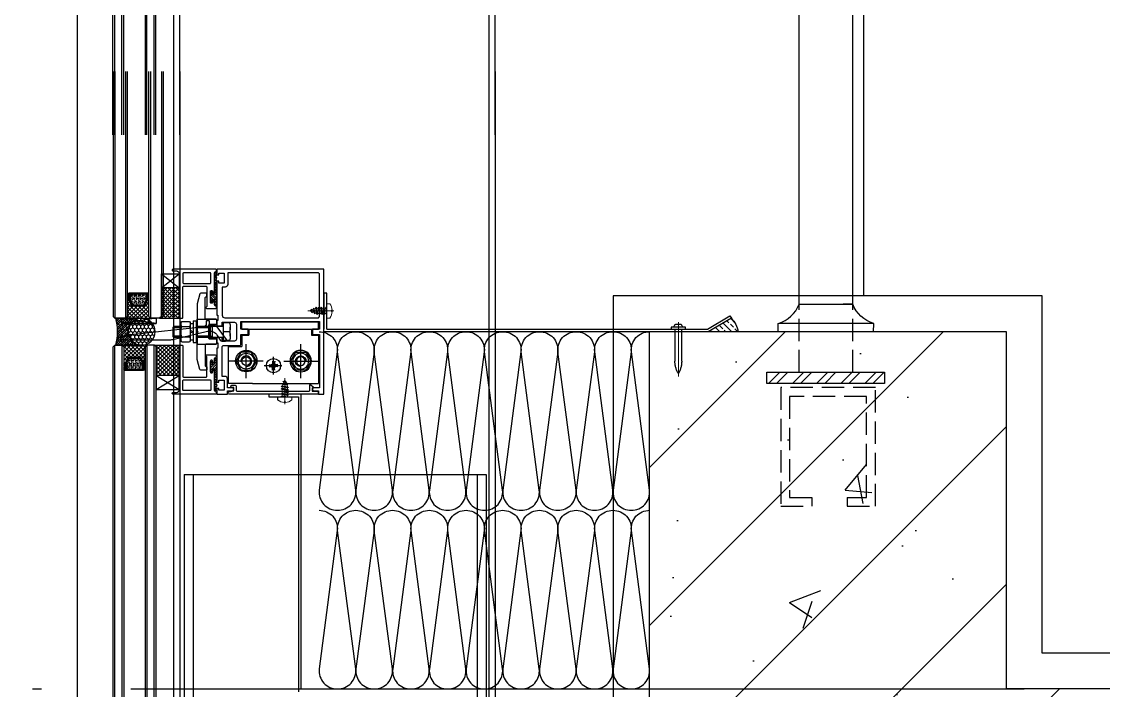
# Model space of a CAD drawing. Extents: x 6843040 to 15500510, y -6507076 to -4940511.
# Drawn here: x 7687927 to 7688532, y -6166985 to -6166610 of the extents above; entities that cross this region are included whole.
import ezdxf

# ---------------------------------------------------------------- set-up
doc = ezdxf.new("R2010")
doc.units = 0
doc.header["$LTSCALE"] = 1000
doc.header["$MEASUREMENT"] = 0
for name, pattern in [('CENTER', [50.8, 31.75, -6.35, 6.35, -6.35]), ('CONTINOUS', [0]), ('DASH', [0.35, 0.25, -0.1]), ('DOTE', [2.42, 2, -0.2, 0.02, -0.2]), ('HIDDEN', [0.375, 0.25, -0.125])]:
    doc.linetypes.add(name, pattern=pattern)
for name, color, linetype in [('-07B2-附件', 8, 'Continuous'), ('1', 1, 'Continuous'), ('CENTER中心线层', 1, 'CENTER'), ('DOTE', 8, 'DOTE'), ('E_LINE_1', 1, 'Continuous'), ('FASTENER紧固件', 2, 'Continuous'), ('FRSTENER紧固件', 2, 'Continuous'), ('GC', 3, 'Continuous'), ('LT-dim 1', 3, 'Continuous'), ('LT-dim 10', 253, 'Continuous'), ('LT-dim 20', 253, 'Continuous'), ('LT-dim 5', 3, 'Continuous'), ('LT-dim 50', 253, 'Continuous'), ('LT-dim 8', 253, 'Continuous'), ('LT-Fill-密封胶', 113, 'Continuous'), ('LT-Fill-玻璃1', 14, 'Continuous'), ('LT-中线', 6, 'Continuous'), ('LT-玻璃', 4, 'Continuous'), ('LT-细线', 1, 'Continuous'), ('LT-铝板', 31, 'Continuous'), ('PJ', 25, 'Continuous'), ('PUB_HATCH', 8, 'Continuous'), ('WALL6', 5, 'Continuous'), ('XC', 61, 'Continuous'), ('ZX', 1, 'CENTER'), ('实体', 7, 'Continuous'), ('密封胶填充', 111, 'Continuous'), ('批荡层', 213, 'Continuous'), ('泡沫棒填充', 71, 'Continuous'), ('紧固件', 40, 'Continuous'), ('钢立柱规格布置', 2, 'Continuous')]:
    doc.layers.add(name, color=color, linetype=linetype)
for name, color, linetype, lineweight in [('002CEN', 1, 'CENTER', 13), ('003DOT', 253, 'HIDDEN', 13), ('009CON', 6, 'CONTINOUS', 15)]:
    doc.layers.add(name, color=color, linetype=linetype, lineweight=lineweight)

# ---------------------------------------------------------------- blocks, each defined once
blk = doc.blocks.new('gtdwer34')
at = {"layer": 'WALL6'}
h = blk.add_hatch(dxfattribs=at)
h.set_pattern_fill('ANSI32', color=256, scale=2, style=0)
h.set_pattern_definition([(45, (2115741.957, -882245.928), (-6.73519209, 6.73519209), []), (45, (2115746.447, -882245.928), (-6.73519209, 6.73519209), [])])
h.paths.add_polyline_path([(44309.1, -285946.85), (44243.18, -285946.85), (44243.18, -285953.18), (44309.1, -285953.18)])
for p, q in [((44261.39, -285908.68), (44261.39, -284868.85)), ((44291.39, -285908.79), (44291.39, -284868.85))]:
    blk.add_line(p, q, dxfattribs=at)
at = {"layer": 'WALL6', "linetype": 'DASH', "ltscale": 0.05}
for p, q in [((44261.35, -285946.85), (44261.35, -285908.68)), ((44291.35, -285946.85), (44291.35, -285908.68))]:
    blk.add_line(p, q, dxfattribs=at)
at = {"layer": 'WALL6'}
for points in [[(44249.63, -285924.13), (44249.63, -285919.6, 0.231992), (44261.35, -285908.68), (44290.93, -285908.68)], [(44302.98, -285924.13), (44303.07, -285919.6, -0.231992), (44291.35, -285908.68), (44285.9, -285908.68)]]:
    blk.add_lwpolyline(points, format="xyb", dxfattribs=at)
blk.add_lwpolyline([(44303.07, -285919.6), (44250.05, -285919.6)], dxfattribs=at)
blk.add_lwpolyline([(44243.18, -285946.85), (44309.1, -285946.85), (44309.1, -285953.18), (44243.18, -285953.18)], close=True, dxfattribs=at)
at = {"layer": 'WALL6', "linetype": 'DASH', "ltscale": 0.05}
for points in [[(44288.2, -286021.86), (44304.07, -286021.86), (44304.07, -285955.42), (44251.04, -285955.42), (44251.04, -286021.86), (44268.39, -286021.86)], [(44304.07, -286021.86), (44304.07, -285955.42), (44251.04, -285955.42), (44251.04, -286021.86), (44268.39, -286021.86)], [(44288.2, -286016.86), (44299.07, -286016.86), (44299.07, -285960.42), (44256.04, -285960.42), (44256.04, -286016.86), (44268.39, -286016.86)], [(44268.39, -286016.86), (44268.39, -286021.86)], [(44288.2, -286016.86), (44288.2, -286021.86)]]:
    blk.add_lwpolyline(points, dxfattribs=at)
blk = doc.blocks.new('LT-BLK-20240603163343', base_point=(-3102913.41, 295840.95))
at = {"layer": 'LT-Fill-密封胶'}
h = blk.add_hatch(dxfattribs=at)
h.set_pattern_fill('ANSI38', color=8, scale=2, style=0)
h.set_pattern_definition([(45, (-2772054.24, 233924.1444), (-4.49012806, 4.49012806), []), (135, (-2772054.24, 233924.1444), (-13.47038418, 4.49012806), [15.875, -9.525])])
edge = h.paths.add_edge_path()
edge.add_arc((-3103105.18, 295847.94), 53.49, 349.22577, 370.77423, ccw=False)
edge.add_line((-3103052.63, 295837.94), (-3102872.63, 295837.94))
edge.add_arc((-3102820.08, 295847.94), 53.49, 169.22577, 190.77423, ccw=False)
edge.add_line((-3102872.63, 295857.94), (-3103052.63, 295857.94))
at = {"layer": 'GC', "color": 8, "linetype": 'HIDDEN', "ltscale": 50}
for p, q in [((-3102878.38, 295987.94), (-3103047.38, 295987.94)), ((-3103047.38, 295987.94), (-3103047.38, 295660.95)), ((-3103042.38, 295987.94), (-3103042.38, 295660.95)), ((-3102883.38, 295987.94), (-3102883.38, 295660.95)), ((-3102878.38, 295987.94), (-3102878.38, 295660.95)), ((-3102878.38, 295660.95), (-3103049.38, 295660.95))]:
    blk.add_line(p, q, dxfattribs=at)
at = {"layer": 'LT-Fill-密封胶', "color": 8}
for points in [[(-3103052.63, 295857.94, -0.094301), (-3103052.63, 295837.94, 0)], [(-3102872.63, 295857.94, 0.094301), (-3102872.63, 295837.94, 0)]]:
    blk.add_lwpolyline(points, format="xyb", dxfattribs=at)
at = {"layer": 'XC', "ltscale": 0.5}
for p, q in [((-3102872.63, 295857.94), (-3103052.63, 295857.94)), ((-3102872.63, 295837.94), (-3103052.63, 295837.94))]:
    blk.add_line(p, q, dxfattribs=at)
blk = doc.blocks.new('*U255')
at = {"layer": '002CEN', "ltscale": 5}
blk.add_line((-4.05, 0), (10.54, 0), dxfattribs=at)
at = {"layer": '003DOT', "ltscale": 5}
for p, q in [((0, 4), (0, 1.75)), ((0, 1.75), (0, -2.31)), ((0, 1.69), (0.62, -1.55)), ((0, 0), (0.3, -2.11)), ((0.2, 1.55), (0.78, 1.55)), ((0.78, 1.55), (1.1, 2.11)), ((0.78, 1.55), (1.37, -1.55)), ((1.1, 2.11), (1.7, -2.11)), ((1.1, 2.11), (1.43, 1.55)), ((1.43, 1.55), (2.02, -1.55)), ((1.43, 1.55), (2.18, 1.55)), ((2.18, 1.55), (2.5, 2.11)), ((2.18, 1.55), (2.77, -1.55)), ((2.5, 2.11), (3.1, -2.11)), ((2.5, 2.11), (2.83, 1.55)), ((2.83, 1.55), (3.42, -1.55)), ((2.83, 1.55), (3.58, 1.55)), ((3.58, 1.55), (3.9, 2.11)), ((3.58, 1.55), (4.17, -1.55)), ((3.9, 2.11), (4.5, -2.11)), ((3.9, 2.11), (4.23, 1.55)), ((4.23, 1.55), (4.82, -1.55)), ((4.23, 1.55), (4.98, 1.55)), ((4.98, 1.55), (5.3, 2.11)), ((4.98, 1.55), (5.57, -1.55)), ((5.3, 2.11), (5.9, -2.11)), ((5.3, 2.11), (5.63, 1.55)), ((5.63, 1.55), (6.22, -1.55)), ((5.63, 1.55), (5.76, 1.55)), ((5.76, 1.55), (6.47, 1.25)), ((6.47, 1.25), (6.76, 1.74)), ((6.47, 1.25), (6.94, -1.06)), ((6.76, 1.74), (7.22, -1.55)), ((6.76, 1.74), (7.21, 0.95)), ((7.21, 0.95), (7.68, -0.75)), ((7.21, 0.95), (7.96, 0.64)), ((7.96, 0.64), (8.24, 1.13)), ((7.96, 0.64), (8.26, -0.51)), ((8.24, 1.13), (8.54, -1)), ((8.24, 1.13), (8.7, 0.33)), ((8.7, 0.33), (9, -0.21)), ((8.7, 0.33), (9.5, 0)), ((9.5, 0), (9, -0.21)), ((0, -2.31), (0, -4)), ((0.3, -2.11), (0.2, -2.11)), ((0.62, -1.55), (0.3, -2.11)), ((1.37, -1.55), (0.62, -1.55)), ((1.7, -2.11), (1.37, -1.55)), ((2.02, -1.55), (1.7, -2.11)), ((2.77, -1.55), (2.02, -1.55)), ((3.1, -2.11), (2.77, -1.55)), ((3.42, -1.55), (3.1, -2.11)), ((4.17, -1.55), (3.42, -1.55)), ((4.5, -2.11), (4.17, -1.55)), ((4.82, -1.55), (4.5, -2.11)), ((5.57, -1.55), (4.82, -1.55)), ((5.9, -2.11), (5.57, -1.55)), ((6.22, -1.55), (5.9, -2.11)), ((6.94, -1.06), (6.19, -1.37)), ((6.19, -1.37), (6.22, -1.55)), ((7.22, -1.55), (6.94, -1.06)), ((7.68, -0.75), (7.22, -1.55)), ((8.26, -0.51), (7.68, -0.75)), ((8.54, -1), (8.26, -0.51)), ((9, -0.21), (8.54, -1))]:
    blk.add_line(p, q, dxfattribs=at)
for centre, start, end in [((0.2, 1.75), 180, 270), ((0.2, -2.31), 90, 180)]:
    blk.add_arc(centre, 0.2, start, end, dxfattribs=at)
at = {"layer": '009CON'}
for p, q in [((-2.7, 0.4), (-3.09, 0.4)), ((-2.7, -0.4), (-2.7, 0.4)), ((-1.72, 4), (0, 4)), ((-3.09, -0.4), (-2.7, -0.4)), ((0, -4), (-1.72, -4))]:
    blk.add_line(p, q, dxfattribs=at)
for start, end in [(142.02013, 176.47188), (183.52812, 217.97987)]:
    blk.add_arc((3.4, 0), 6.5, start, end, dxfattribs=at)
blk = doc.blocks.new('LT-BLK-20230218091845', base_point=(395239.09, 252820.69))
at = {"layer": 'LT-Fill-玻璃1'}
h = blk.add_hatch(dxfattribs=at)
h.set_pattern_fill('ANSI33', color=8, scale=0.75, style=0)
h.set_pattern_definition([(45, (0, 0), (-3.367596045, 3.367596045), []), (45, (3.3676, 0), (-3.367596045, 3.367596045), [2.38125, -1.190625])])
edge = h.paths.add_edge_path()
edge.add_line((395239.09, 252820.69), (395252.08, 252813.19))
edge.add_arc((395244.39, 252821.78), 11.52, 311.8286, 333.21054)
edge.add_arc((395244.39, 252821.78), 11.52, 333.21054, 354.59247)
edge.add_line((395255.86, 252820.69), (395239.09, 252820.69))
at = {"layer": 'LT-dim 5'}
blk.add_arc((395244.39, 252821.78), 11.52, 311.8286, 354.59247, dxfattribs=at)
blk = doc.blocks.new('LT-BLK-20240528163730', base_point=(-326528.04, 67956.23))
at = {"layer": 'LT-中线'}
for p, q in [((-326529.33, 67957.09), (-326536.83, 67944.1)), ((-326535.33, 67943.67), (-326528.04, 67956.23)), ((-326528.04, 67956.23), (-326529.33, 67957.09)), ((-326536.83, 67944.1), (-326536.83, 67911.34)), ((-326535.33, 67911.34), (-326535.33, 67943.67))]:
    blk.add_line(p, q, dxfattribs=at)
at = {"layer": 'LT-Fill-玻璃1', "rotation": 90.00000000172149}
blk.add_blockref('LT-BLK-20230218091845', (-326536.83, 67944.01), dxfattribs=at)
blk = doc.blocks.new('sd425')
at = {"layer": '实体', "color": 1, "linetype": 'CENTER', "lineweight": 18}
blk.add_line((-0.05, 3.92), (-0.05, -26.62), dxfattribs=at)
at = {"layer": '紧固件', "color": 40}
blk.add_lwpolyline([(4, 0), (-4, 0), (-4, 0.98), (4, 0.98)], close=True, dxfattribs=at)
blk.add_lwpolyline([(-3.5, 0.98, 0.342434), (-2.05, 2.11, -0.350221), (-1.56, 2.48), (1.57, 2.48, -0.341999), (2.05, 2.1, 0.348555), (3.5, 0.98)], format="xyb", dxfattribs=at)
at = {"layer": '紧固件', "color": 40, "linetype": 'HIDDEN', "ltscale": 2}
blk.add_lwpolyline([(1.87, 0), (1.87, -18, -0.131642), (-0.04, -24.99, -0.131531), (-1.93, -18), (-1.93, 0)], format="xyb", dxfattribs=at)
blk = doc.blocks.new('LT-BLK-20240528163734', base_point=(-326528.04, 67956.23))
at = {"rotation": 270}
blk.add_blockref('sd425', (-326535.33, 67927.36), dxfattribs=at)
at = {"layer": 'LT-dim 50'}
blk.add_blockref('LT-BLK-20240528163730', (-326528.04, 67956.23), dxfattribs=at)
blk = doc.blocks.new('LT-BLK-20221110170712', base_point=(70366.62, 148976.21))
at = {"layer": 'LT-铝板'}
blk.add_lwpolyline([(70377.32, 148988.71), (70366.82, 148988.71, 0.414214), (70366.32, 148988.21), (70366.32, 148986.21, 0.414214), (70366.82, 148985.71), (70370.32, 148985.71, -0.414214), (70370.82, 148985.21), (70370.82, 148981.71), (70370.82, 148978.21, -0.414214), (70370.32, 148977.71), (70366.82, 148977.71, 0.414214), (70366.32, 148977.21), (70366.32, 148975.21, 0.414214), (70366.82, 148974.71), (70372.32, 148974.71, -0.414214), (70372.82, 148974.21), (70372.82, 148962.71, -0.414214), (70372.32, 148962.21, 0.414214), (70371.82, 148961.71), (70371.82, 148960.71, 0.414214), (70372.32, 148960.21), (70375.33, 148960.21, 0.339454), (70375.81, 148960.58), (70377.32, 148966.21), (70377.32, 148981.21), (70376.82, 148981.71), (70377.32, 148982.21)], format="xyb", close=True, dxfattribs=at)
blk = doc.blocks.new('LT-BLK-20221110170731', base_point=(70370.08, 148951.27))
at = {"layer": 'LT-铝板'}
for points in [[(70391.52, 148949.71, 0.414214), (70391.02, 148950.21), (70389.02, 148950.21, -0.414214), (70387.52, 148951.71), (70387.52, 148976.21, 0.414214), (70387.02, 148976.71), (70386.02, 148976.71, 0.414214), (70385.52, 148976.21), (70385.52, 148959.21, -0.414214), (70385.02, 148958.71), (70372.62, 148958.71, -0.414214), (70372.12, 148959.21), (70372.12, 148969.84, -0.267949), (70372.37, 148970.28, 0.267949), (70372.62, 148970.71), (70372.62, 148970.71, 0.414214), (70372.12, 148971.21), (70367.37, 148971.21, 0.414214), (70366.62, 148970.46), (70366.62, 148970.46, 0.402543), (70367.34, 148969.71, -0.402543), (70367.82, 148969.21), (70367.82, 148967.21, 0.414214), (70368.32, 148966.71, 0.414214), (70368.82, 148967.21), (70368.82, 148967.71, -0.414214), (70369.32, 148968.21), (70369.62, 148968.21, -0.414214), (70370.12, 148967.71), (70370.12, 148961.71, -0.414214), (70369.62, 148961.21), (70369.32, 148961.21, -0.414214), (70368.82, 148961.71), (70368.82, 148962.21, 0.414214), (70368.32, 148962.71), (70368.32, 148962.71, 0.414214), (70367.82, 148962.21), (70367.82, 148951.21, -0.402543), (70367.34, 148950.71, 0.402543), (70366.62, 148949.96, 0.414214), (70367.37, 148949.21), (70391.02, 148949.21, 0.414214)], [(70385.02, 148951.21, 0.414214), (70385.52, 148951.71), (70385.52, 148956.71, 0.414214), (70385.02, 148957.21), (70370.32, 148957.21, 0.414214), (70369.82, 148956.71), (70369.82, 148951.71, 0.414214), (70370.32, 148951.21)]]:
    blk.add_lwpolyline(points, format="xyb", close=True, dxfattribs=at)
blk = doc.blocks.new('LT-BLK-20221110171121', base_point=(70395.52, 148950.21))
at = {"layer": '1'}
h = blk.add_hatch(dxfattribs=at)
h.set_pattern_fill('ANSI37', color=252, scale=0.5, angle=-180, style=0)
h.set_pattern_definition([(315, (70258.9578, 147994.0747), (-1.122532, -1.122532), []), (225, (70258.9578, 147994.0747), (-1.122532, 1.122532), [])])
h.paths.add_polyline_path([(70387.52, 148973.71), (70387.52, 148956.71), (70397.52, 148956.71), (70397.52, 148973.71)])
at = {"layer": '1', "color": 252}
for p, q in [((70397.52, 148948.91), (70387.52, 148956.71)), ((70397.52, 148956.71), (70387.52, 148948.91)), ((70397.52, 148948.91), (70387.52, 148956.71)), ((70397.52, 148956.71), (70387.52, 148948.91))]:
    blk.add_line(p, q, dxfattribs=at)
at = {"layer": 'LT-细线'}
for points in [[(70397.52, 148972.71), (70398.52, 148973.71), (70387.52, 148973.71)], [(70397.52, 148972.71), (70397.52, 148948.91), (70387.52, 148948.91), (70387.52, 148973.71)], [(70387.52, 148956.71), (70397.52, 148956.71)]]:
    blk.add_lwpolyline(points, dxfattribs=at)
blk = doc.blocks.new('LT-BLK-20221110170740', base_point=(70370.12, 148964.71))
at = {"layer": 'LT-细线', "lineweight": 25}
blk.add_lwpolyline([(70366.52, 148952.21), (70366.52, 148951.41, 0.414214), (70366.72, 148951.21), (70367.62, 148951.21, 0.414214), (70367.82, 148951.41), (70367.82, 148963.16, -0.414214), (70367.97, 148963.31), (70369.02, 148963.31, -0.487404), (70369.12, 148963.16), (70369.12, 148961.96, 0.414214), (70369.27, 148961.81), (70369.97, 148961.81, 0.414214), (70370.12, 148961.96), (70370.12, 148967.46, 0.414214), (70369.97, 148967.61), (70369.27, 148967.61, 0.414214), (70369.12, 148967.46), (70369.12, 148966.26, -0.487404), (70369.02, 148966.11), (70367.97, 148966.11, -0.414214), (70367.82, 148966.26), (70367.82, 148969.01, 0.414214), (70367.62, 148969.21), (70366.72, 148969.21, 0.414214), (70366.52, 148969.01), (70366.52, 148968.21, -0.287157), (70366.52, 148966.21, -0.287157), (70366.52, 148964.21, -0.287157), (70366.52, 148962.21, -0.287157), (70366.52, 148960.21, -0.287157), (70366.52, 148958.21, -0.287157), (70366.52, 148956.21, -0.287157), (70366.52, 148954.21, -0.287157)], format="xyb", close=True, dxfattribs=at)
blk = doc.blocks.new('LT-BLK-20221110170832', base_point=(70370.12, 148964.71))
at = {"layer": '1'}
h = blk.add_hatch(dxfattribs=at)
h.set_pattern_fill('ANSI31', color=252, scale=0.3, angle=-180, style=0)
h.set_pattern_definition([(315, (69125.05355, 144959.7555), (-0.6735192, -0.6735192), [])])
h.paths.add_polyline_path([(70367.82, 148963.16, -0.414214), (70367.97, 148963.31), (70369.02, 148963.31, -0.487404), (70369.12, 148963.16), (70369.12, 148961.96, 0.414214), (70369.27, 148961.81), (70369.97, 148961.81, 0.414214), (70370.12, 148961.96), (70370.12, 148967.46, 0.414214), (70369.97, 148967.61), (70369.27, 148967.61, 0.414214), (70369.12, 148967.46), (70369.12, 148966.26, -0.487404), (70369.02, 148966.11), (70367.97, 148966.11, -0.414214), (70367.82, 148966.26), (70367.82, 148969.01, 0.414214), (70367.62, 148969.21), (70366.72, 148969.21, 0.414214), (70366.52, 148969.01), (70366.52, 148968.21, -0.287157), (70366.52, 148966.21, -0.287157), (70366.52, 148964.21, -0.287157), (70366.52, 148962.21, -0.287157), (70366.52, 148960.21, -0.287157), (70366.52, 148958.21, -0.287157), (70366.52, 148956.21, -0.287157), (70366.52, 148954.21, -0.287157), (70366.52, 148952.21), (70366.52, 148951.41, 0.414214), (70366.72, 148951.21), (70367.62, 148951.21, 0.414214), (70367.82, 148951.41)])
at = {"layer": 'LT-细线'}
blk.add_blockref('LT-BLK-20221110170740', (70370.12, 148964.71), dxfattribs=at)
blk = doc.blocks.new('*U254')
at = {"layer": '1'}
h = blk.add_hatch(dxfattribs=at)
h.set_pattern_fill('ANSI37', color=252, scale=0.5, angle=-180, style=0)
h.set_pattern_definition([(225, (1679562.5606, -289717.745), (1.1225320151, -1.1225320151), []), (315, (1679562.5606, -289717.745), (1.1225320151, 1.1225320151), [])])
h.paths.add_polyline_path([(-7, 8.5), (-10, 7), (-10, 6), (-1, 6), (0, 5), (0, 19), (-1, 18), (-10, 18), (-10, 17), (-7, 15.5)])
h = blk.add_hatch(dxfattribs=at)
h.set_pattern_fill('ANSI37', color=252, scale=0.1, angle=-180, style=0)
h.set_pattern_definition([(225, (1679562.5606, -289717.74506), (0.224506403027, -0.224506403027), []), (315, (1679562.5606, -289717.74506), (0.224506403027, 0.224506403027), [])])
h.paths.add_polyline_path([(-14, 18), (-14, 17), (-10, 17), (-10, 18)])
h.paths.add_polyline_path([(-14, 7), (-14, 6), (-10, 6), (-10, 7)])
h = blk.add_hatch(dxfattribs=at)
h.set_pattern_fill('HEX', color=252, scale=0.19, angle=-360, style=0)
h.set_pattern_definition([(360, (1679562.5606, -289717.7451), (1e-15, 1.0448594), [0.60325, -1.2065]), (120, (1679562.5606, -289717.7451), (-0.9048747838, -0.5224297), [0.60325, -1.2065]), (60, (1679563.1639, -289717.7451), (-0.9048747838, 0.5224297), [0.60325, -1.2065])])
edge = h.paths.add_edge_path()
edge.add_line((-10.12, 16.5), (-7.5, 15.3))
edge.add_line((-10.12, 16.5), (-13.5, 16.5))
edge.add_line((-13.5, 16.5), (-13.5, 7.5))
edge.add_line((-13.5, 7.5), (-10.12, 7.5))
edge.add_line((-10.12, 7.5), (-7.5, 8.81))
edge.add_line((-7.5, 8.81), (-7.5, 15.3))
at = {"color": 253}
blk.add_lwpolyline([(-10, 6), (-10, 7), (-7, 8.5), (-7, 15.5), (-10, 17), (-10, 18), (-1, 18), (0, 19), (0, 5), (-1, 6), (-10, 6)], dxfattribs=at)
for points in [[(-14, 18), (-14, 17), (-10, 17), (-10, 18)], [(-7, 8.5), (-10, 7), (-14, 7), (-14, 17), (-10, 17), (-7, 15.5)], [(-7.5, 15.19), (-7.5, 8.81), (-10.12, 7.5), (-13.5, 7.5), (-13.5, 16.5), (-10.12, 16.5)], [(-14, 6), (-14, 7), (-10, 7), (-10, 6)]]:
    blk.add_lwpolyline(points, close=True, dxfattribs=at)
at = {"layer": 'LT-玻璃', "color": 8}
for p, q in [((-1546.8, 23), (0, 23)), ((-1546.8, 19), (0, 19)), ((-1546.8, 5), (0, 5)), ((-1546.8, 1), (0, 1))]:
    blk.add_line(p, q, dxfattribs=at)
at = {"layer": 'LT-玻璃', "color": 150}
for points in [[(-1546.8, 24), (-1, 24), (0, 23), (0, 19), (-1, 18), (-1546.8, 18)], [(-1546.8, 0), (-1, 0), (0, 1), (0, 5), (-1, 6), (-1546.8, 6)]]:
    blk.add_lwpolyline(points, dxfattribs=at)
blk = doc.blocks.new('LT-耐候密封胶缝')
at = {"layer": '密封胶填充'}
h = blk.add_hatch(dxfattribs=at)
h.set_pattern_fill('ANSI38', color=8, scale=0.04, angle=180, style=0)
h.set_pattern_definition([(225, (-9e-13, 6e-11), (0.0449013, -0.0449013), []), (315, (-9e-13, 6e-11), (0.134704, -0.0449013), [0.15875, -0.09525])])
edge = h.paths.add_edge_path()
edge.add_line((0.5, -1), (0.5, -0.02))
edge.add_arc((0, 1.798), 1.885, 254.6198, 285.3802, ccw=False)
edge.add_line((-0.5, -0.02), (-0.5, -1))
edge.add_arc((0, -1), 0.5, 0, 180, ccw=False)
at = {"layer": '泡沫棒填充'}
h = blk.add_hatch(dxfattribs=at)
h.set_pattern_fill('HONEY', color=8, scale=0.026667, angle=180, style=0)
h.set_pattern_definition([(180, (104.55329, -12.9341), (-0.127, -0.073323467), [0.08466667, -0.16933333]), (300, (104.55329, -12.9341), (0.126999985, -0.073323493), [0.08466667, -0.16933333]), (240, (104.55329, -12.9341), (-1.5e-08, -0.14664696), [-0.16933333, 0.08466667])])
h.paths.add_polyline_path([(0.5, -1, -1), (-0.5, -1, -1)])
at = {"layer": 'LT-细线'}
for points in [[(-0.5, -1), (-0.5, -0.02)], [(0.5, -0.02), (0.5, -1)]]:
    blk.add_lwpolyline(points, dxfattribs=at)
blk.add_lwpolyline([(-0.5, -0.02, 0.135029), (0.5, -0.02, 0.135029)], format="xyb", dxfattribs=at)
blk.add_circle((0, -1), 0.5, dxfattribs=at)
blk = doc.blocks.new('*U251')
at = {"layer": '-07B2-附件', "color": 6, "lineweight": -3}
for p, q in [((-5, 3.61), (-5, 0)), ((5, 0), (-5, 0)), ((-3, -15.1), (-3, 0)), ((0, 3.61), (0, 0)), ((0, 3.61), (0, 0)), ((3, -15.1), (3, 0)), ((5, 3.61), (5, 0)), ((-3, -6), (-2.4, -7.2)), ((3, -6), (-3, -6)), ((3, -6), (2.4, -7.2)), ((3, -7.2), (-3, -7.2)), ((-2.4, -15.1), (-2.4, -7.2)), ((2.4, -15.1), (2.4, -7.2)), ((6, -15.1), (-6, -15.1)), ((-6, -16.7), (-6, -15.1)), ((6, -16.7), (-6, -16.7)), ((-4.65, -18.3), (-4.65, -16.7)), ((0, -18.3), (-0.92, -16.7)), ((0.92, -18.3), (0, -16.7)), ((4.65, -18.3), (4.65, -16.7)), ((6, -16.7), (6, -15.1)), ((-5.77, -23.11), (-5.77, -18.69)), ((4.65, -18.3), (-4.65, -18.3)), ((-4.33, -23.5), (4.33, -23.5)), ((3.9, -18.3), (-3.9, -18.3)), ((-3, -27.5), (-3, -23.5)), ((-2.88, -23.11), (-2.88, -18.69)), ((-2.4, -28.1), (-2.4, -23.5)), ((2.4, -28.1), (2.4, -23.5)), ((2.89, -23.11), (2.89, -18.69)), ((3, -27.5), (3, -23.5)), ((5.78, -23.11), (5.78, -18.69)), ((3, -27.5), (-3, -27.5)), ((-3, -27.5), (-2.4, -28.1)), ((2.4, -28.1), (-2.4, -28.1)), ((3, -27.5), (2.4, -28.1))]:
    blk.add_line(p, q, dxfattribs=at)
blk.add_lwpolyline([(-2.5, 4.08), (2.5, 4.08)], dxfattribs=at)
for centre, radius, start, end in [((-2.5, -2.83), 6.91, 68.79398, 111.20602), ((2.5, -2.83), 6.91, 68.79398, 111.20602), ((-4.33, -21.19), 2.89, 60, 120), ((-4.33, -20.61), 2.89, 240, 300), ((0, -29.27), 10.97, 74.73852, 105.26148), ((0, -12.53), 10.97, 254.73852, 285.26148), ((4.33, -21.19), 2.89, 60, 120), ((4.33, -20.61), 2.89, 240, 300)]:
    blk.add_arc(centre, radius, start, end, dxfattribs=at)
blk = doc.blocks.new('*U167')
at = {"layer": 'CENTER中心线层', "ltscale": 3}
for p, q in [((5.23, 0), (-4.69, 0)), ((0, 4.99), (0, -4.98))]:
    blk.add_line(p, q, dxfattribs=at)
at = {"layer": 'FASTENER紧固件'}
for p, q in [((-2.48, 0.65), (-0.63, 0.38)), ((-2.06, 0.59), (-2.06, -0.59)), ((-1.56, 0.52), (-0.79, 0.79)), ((-0.52, 1.56), (-0.79, 0.79)), ((-0.79, 0.79), (-0.45, 0.45)), ((-0.65, 2.48), (-0.38, 0.63)), ((-0.63, 0.38), (-0.45, 0.45)), ((-0.63, -0.38), (-0.63, 0.38)), ((0.59, 2.06), (-0.59, 2.06)), ((-0.45, 0.45), (-0.38, 0.63)), ((-0.38, 0.63), (0.38, 0.63)), ((0.65, 2.48), (0.38, 0.63)), ((0.38, 0.63), (0.45, 0.45)), ((0.79, 0.79), (0.45, 0.45)), ((0.45, 0.45), (0.63, 0.38)), ((0.52, 1.56), (0.79, 0.79)), ((2.48, 0.65), (0.63, 0.38)), ((0.63, 0.38), (0.63, -0.38)), ((1.56, 0.52), (0.79, 0.79)), ((2.06, 0.59), (2.06, -0.59)), ((-2.48, -0.65), (-0.63, -0.38)), ((-1.56, -0.52), (-0.79, -0.79)), ((-0.79, -0.79), (-0.45, -0.45)), ((-0.52, -1.56), (-0.79, -0.79)), ((-0.65, -2.48), (-0.38, -0.63)), ((-0.45, -0.45), (-0.63, -0.38)), ((0.59, -2.06), (-0.59, -2.06)), ((-0.38, -0.63), (-0.45, -0.45)), ((0.38, -0.63), (-0.38, -0.63)), ((0.45, -0.45), (0.38, -0.63)), ((0.65, -2.48), (0.38, -0.63)), ((0.63, -0.38), (0.45, -0.45)), ((0.79, -0.79), (0.45, -0.45)), ((0.52, -1.56), (0.79, -0.79)), ((2.48, -0.65), (0.63, -0.38)), ((1.56, -0.52), (0.79, -0.79))]:
    blk.add_line(p, q, dxfattribs=at)
blk.add_circle((0, 0), 4, dxfattribs=at)
blk = doc.blocks.new('M6-W-F')
at = {"layer": 'PJ', "extrusion": (0.866025, -0.5, 0)}
for p, q in [((-3.02, 4.78), (-5.64, 0.22)), ((3.02, -4.78), (5.64, -0.22))]:
    blk.add_line(p, q, dxfattribs=at)
at = {"layer": 'PJ', "extrusion": (0, 1, 0)}
for p, q in [((2.63, 5), (-2.63, 5)), ((-2.63, -5), (2.63, -5))]:
    blk.add_line(p, q, dxfattribs=at)
at = {"layer": 'PJ', "extrusion": (0.866025, 0.5, 0)}
for p, q in [((5.64, 0.22), (3.02, 4.78)), ((-5.64, -0.22), (-3.02, -4.78))]:
    blk.add_line(p, q, dxfattribs=at)
at = {"layer": 'PJ'}
for radius in [6, 4.45, 2.46]:
    blk.add_circle((0, 0), radius, dxfattribs=at)
for radius, start, end in [(5.65, 177.73949, 182.26051), (5.65, 117.73949, 122.26051), (3, 275.72958, 185.72958), (5.65, 57.73949, 62.26051), (5.65, 357.73949, 2.26051), (5.65, 237.73949, 242.26051), (5.65, 297.73949, 302.26051)]:
    blk.add_arc((0, 0), radius, start, end, dxfattribs=at)
at = {"layer": 'ZX', "ltscale": 0.6, "extrusion": (1, 0, 0)}
blk.add_line((0, -9.53), (0, 9.52), dxfattribs=at)
at = {"layer": 'ZX', "ltscale": 0.6, "extrusion": (0, 1, 0)}
blk.add_line((9.52, 0), (-9.53, 0), dxfattribs=at)
blk = doc.blocks.new('LT-BLK-20240527212027', base_point=(-4578.66, 6644.87))
at = {"layer": 'LT-中线', "ltscale": 10}
for p, q in [((-4558.16, 6648.87), (-4601.16, 6648.87)), ((-4601.16, 6644.87), (-4601.16, 6648.87)), ((-4558.16, 6644.87), (-4558.16, 6648.87)), ((-4558.16, 6644.87), (-4601.16, 6644.87)), ((-4597.16, 6641.37), (-4601.16, 6641.37)), ((-4601.16, 6641.37), (-4601.16, 6614.37)), ((-4597.16, 6644.87), (-4597.16, 6641.37)), ((-4562.16, 6644.87), (-4562.16, 6641.37)), ((-4558.16, 6641.37), (-4562.16, 6641.37)), ((-4558.16, 6641.37), (-4558.16, 6635.12)), ((-4550.66, 6635.12), (-4558.16, 6635.12)), ((-4550.66, 6614.37), (-4550.66, 6635.12)), ((-4564.16, 6614.37), (-4601.16, 6614.37)), ((-4564.16, 6614.37), (-4550.66, 6614.37))]:
    blk.add_line(p, q, dxfattribs=at)
at = {"layer": 'FRSTENER紧固件', "xscale": -1, "rotation": 180}
blk.add_blockref('*U167', (-4575.91, 6624.37), dxfattribs=at)
at = {"layer": 'PJ'}
blk.add_blockref('M6-W-F', (-4591.16, 6626.87), dxfattribs=at)
at = {"layer": 'PJ', "xscale": -1}
blk.add_blockref('M6-W-F', (-4560.66, 6626.87), dxfattribs=at)
blk = doc.blocks.new('LT-BLK-20240527212049', base_point=(-4575.84, 6610.87))
at = {"layer": 'LT-铝板'}
blk.add_lwpolyline([(-4552.61, 6614.67, 1), (-4552.61, 6615.97), (-4554.06, 6615.97, 0.414214), (-4555.06, 6614.97), (-4555.06, 6613.07, -0.414214), (-4555.56, 6612.57), (-4595.76, 6612.57, -0.414214), (-4596.26, 6613.07), (-4596.26, 6615.97, 0.654649), (-4596.77, 6616.19), (-4598.02, 6615.03, 0.504901), (-4597.96, 6614.55), (-4597.56, 6614.32), (-4597.56, 6612.57), (-4600.66, 6612.57, 0.414214), (-4600.96, 6612.27), (-4600.96, 6611.17, 0.414214), (-4600.66, 6610.87), (-4551.02, 6610.87, 0.916331), (-4550.9, 6612.17), (-4553.76, 6612.67), (-4553.76, 6614.67)], format="xyb", close=True, dxfattribs=at)
blk = doc.blocks.new('LT-BLK-20240528090141', base_point=(2057.88, 290.46))
at = {"layer": 'XC'}
blk.add_line((2100.52, 295.56), (2059.25, 291.16), dxfattribs=at)
blk.add_lwpolyline([(2100.52, 295.56), (2107.6, 297.41, 0.340873), (2107.97, 297.9), (2107.97, 298.06, 0.414214), (2107.47, 298.56), (2079.19, 298.66, 0.057672), (2076.91, 298.39), (2057.51, 293.84, -0.325637), (2052.09, 296.13), (2050.47, 298.82, 0.266494), (2049.6, 299.31), (2047.43, 299.31, 0.613237), (2047.03, 298.52), (2052.23, 291.38, 0.239743), (2053.04, 290.96), (2055.88, 290.96, -0.414214), (2056.38, 290.46), (2056.38, 288.46, 0.414214), (2056.88, 287.96), (2057.88, 287.96, 0.414214), (2058.38, 288.46), (2058.38, 290.17, -0.374148), (2059.25, 291.16)], format="xyb", dxfattribs=at)
blk = doc.blocks.new('LT-BLK-20240528090345', base_point=(1986.38, 298.62))
at = {"layer": 'LT-细线'}
blk.add_lwpolyline([(1986.38, 301.56), (1986.38, 298.62), (2005.47, 298.56), (2005.48, 301.56), (1986.38, 301.56), (2005.47, 298.56), (1986.38, 298.62), (2005.48, 301.56)], dxfattribs=at)
blk = doc.blocks.new('LT-BLK-20240910160700', base_point=(-5089123.43, -205701.59))
at = {"layer": 'LT-铝板'}
for points in [[(-5089076.93, -205700.09), (-5089076.93, -205695.84), (-5089120.93, -205695.84), (-5089120.93, -205700.09), (-5089116.93, -205700.09), (-5089116.93, -205703.09), (-5089120.93, -205703.09), (-5089120.93, -205732.99), (-5089117.83, -205732.99, -1), (-5089117.83, -205734.79), (-5089120.43, -205734.79), (-5089120.43, -205736.59), (-5089123.43, -205736.59), (-5089123.43, -205666.59), (-5089063.43, -205666.59), (-5089063.43, -205669.84), (-5089064.63, -205669.84), (-5089064.63, -205668.79), (-5089067.63, -205668.79), (-5089067.63, -205674.39), (-5089064.63, -205674.39), (-5089064.63, -205673.34), (-5089063.43, -205673.34), (-5089063.43, -205687.09), (-5089063.43, -205687.09), (-5089063.43, -205690.09), (-5089063.43, -205690.09), (-5089063.43, -205692.34), (-5089063.93, -205692.34), (-5089063.93, -205695.34), (-5089063.43, -205695.34), (-5089063.43, -205698.34), (-5089066.43, -205698.34), (-5089066.43, -205696.34), (-5089073.43, -205696.34, 0.414214), (-5089074.43, -205697.34), (-5089074.43, -205705.84, 0.414214), (-5089073.43, -205706.84), (-5089066.43, -205706.84), (-5089066.43, -205704.84), (-5089063.43, -205704.84), (-5089063.43, -205707.84), (-5089063.93, -205707.84), (-5089063.93, -205710.84), (-5089063.43, -205710.84), (-5089063.43, -205729.84), (-5089064.63, -205729.84), (-5089064.63, -205728.79), (-5089067.63, -205728.79), (-5089067.63, -205734.39), (-5089064.63, -205734.39), (-5089064.63, -205733.34), (-5089063.43, -205733.34), (-5089063.43, -205736.59), (-5089069.43, -205736.59), (-5089069.43, -205734.79), (-5089072.03, -205734.79, -1), (-5089072.03, -205732.99), (-5089069.43, -205732.99), (-5089069.43, -205728.09, -0.414214), (-5089067.93, -205726.59), (-5089066.43, -205726.59), (-5089066.43, -205710.34, 0.414214), (-5089067.43, -205709.34), (-5089075.93, -205709.34, -0.414214), (-5089076.93, -205708.34), (-5089076.93, -205703.09), (-5089080.93, -205703.09), (-5089080.93, -205700.09)], [(-5089120.93, -205692.84), (-5089120.93, -205669.59, -0.414214), (-5089119.93, -205668.59), (-5089069.63, -205668.59), (-5089069.63, -205675.09, 0.414214), (-5089068.13, -205676.59), (-5089066.43, -205676.59), (-5089066.43, -205692.34, -0.414214), (-5089067.93, -205693.84), (-5089119.93, -205693.84, -0.414214)]]:
    blk.add_lwpolyline(points, format="xyb", close=True, dxfattribs=at)
blk = doc.blocks.new('*U253')
at = {"layer": '1'}
h = blk.add_hatch(dxfattribs=at)
h.set_pattern_fill('ANSI37', color=252, scale=0.5, angle=-180, style=0)
h.set_pattern_definition([(225, (6768965.3425, -83328.1817), (1.12253201513, -1.12253201513), []), (315, (6768965.3425, -83328.1817), (1.12253201513, 1.12253201513), [])])
h.paths.add_polyline_path([(7, -3.5), (10, -5), (10, -6), (1, -6), (0, -7), (0, 7), (1, 6), (10, 6), (10, 5), (7, 3.5)])
h = blk.add_hatch(dxfattribs=at)
h.set_pattern_fill('HEX', color=252, scale=0.19, angle=-360, style=0)
h.set_pattern_definition([(360, (6768965.3425, -83328.1817), (1e-15, 1.0448594), [0.60325, -1.2065]), (120, (6768965.3425, -83328.1817), (-0.90487478378, -0.5224297), [0.60325, -1.2065]), (60, (6768965.9457, -83328.1817), (-0.90487478378, 0.5224297), [0.60325, -1.2065])])
h.paths.add_polyline_path([(7.5, 3.3), (10.12, 4.5), (13.5, 4.5), (13.5, -4.5), (10.12, -4.5), (7.5, -3.19)])
h = blk.add_hatch(dxfattribs=at)
h.set_pattern_fill('ANSI37', color=252, scale=0.1, angle=-180, style=0)
h.set_pattern_definition([(225, (6768965.34248, -83328.18168), (0.224506403027, -0.224506403027), []), (315, (6768965.34248, -83328.18168), (0.224506403027, 0.224506403027), [])])
h.paths.add_polyline_path([(14, 6), (14, 5), (10, 5), (10, 6)])
h.paths.add_polyline_path([(14, -5), (14, -6), (10, -6), (10, -5)])
at = {"color": 253}
blk.add_lwpolyline([(10, -6), (10, -5), (7, -3.5), (7, 3.5), (10, 5), (10, 6), (1, 6), (0, 7), (0, -7), (1, -6), (10, -6)], dxfattribs=at)
for points in [[(7, -3.5), (10, -5), (14, -5), (14, 5), (10, 5), (7, 3.5)], [(7.5, 3.19), (7.5, -3.19), (10.12, -4.5), (13.5, -4.5), (13.5, 4.5), (10.12, 4.5)], [(14, 6), (14, 5), (10, 5), (10, 6)], [(14, -6), (14, -5), (10, -5), (10, -6)]]:
    blk.add_lwpolyline(points, close=True, dxfattribs=at)
at = {"layer": 'LT-玻璃', "color": 8}
for p, q in [((138.2, 13), (0, 13)), ((138.2, 7), (0, 7)), ((138.2, -7), (0, -7)), ((138.2, -13), (0, -13))]:
    blk.add_line(p, q, dxfattribs=at)
at = {"layer": 'LT-玻璃', "color": 150}
for points in [[(138.2, 14), (1, 14), (0, 13), (0, 7), (1, 6), (138.2, 6)], [(138.2, -14), (1, -14), (0, -13), (0, -7), (1, -6), (138.2, -6)]]:
    blk.add_lwpolyline(points, dxfattribs=at)
blk = doc.blocks.new('LT-BLK-20240910163455', base_point=(-5087604.97, -203746.3))
at = {"layer": '1'}
h = blk.add_hatch(dxfattribs=at)
h.set_pattern_fill('ANSI37', color=252, scale=0.5, angle=-180, style=0)
h.set_pattern_definition([(315, (-5087740.0301, -204701.1361), (-1.122532, -1.122532), []), (225, (-5087740.0301, -204701.1361), (-1.122532, 1.122532), [])])
h.paths.add_polyline_path([(-5087611.47, -203721.5), (-5087611.47, -203738.5), (-5087598.47, -203738.5), (-5087598.47, -203721.5)])
at = {"layer": '1', "color": 252}
for p, q in [((-5087598.47, -203746.3), (-5087611.47, -203738.5)), ((-5087598.47, -203738.5), (-5087611.47, -203746.3)), ((-5087598.47, -203746.3), (-5087611.47, -203738.5)), ((-5087598.47, -203738.5), (-5087611.47, -203746.3))]:
    blk.add_line(p, q, dxfattribs=at)
at = {"layer": 'LT-细线'}
for points in [[(-5087598.47, -203722.5), (-5087597.47, -203721.5), (-5087611.47, -203721.5)], [(-5087598.47, -203722.5), (-5087598.47, -203746.3), (-5087611.47, -203746.3), (-5087611.47, -203721.5)], [(-5087611.47, -203738.5), (-5087598.47, -203738.5)]]:
    blk.add_lwpolyline(points, dxfattribs=at)
blk = doc.blocks.new('LT-BLK-20240910180156', base_point=(-5314482.17, -280328.33, 0))
at = {"layer": 'GC', "color": 8, "linetype": 'HIDDEN', "ltscale": 20}
for p, q in [((-5314594.92, -281849.03), (-5314594.92, -279857.64)), ((-5314421.92, -281849.03), (-5314421.92, -279857.64))]:
    blk.add_line(p, q, dxfattribs=at)
at = {"layer": 'LT-dim 1', "extrusion": (0, 1.22465e-16, -1)}
for points in [[(5314517.17, -280003.33, 0.451718), (5314506.97, -280014.59), (5314517.08, -280092.07, -0.451718), (5314506.89, -280103.33, -0.451718), (5314496.69, -280092.07), (5314506.81, -280014.59, 0.451718), (5314496.61, -280003.33, 0.451718), (5314486.42, -280014.59), (5314496.53, -280092.07, -0.451718), (5314486.33, -280103.33, -0.451718), (5314476.14, -280092.07), (5314486.25, -280014.59, 0.451718), (5314476.06, -280003.33, 0.451718), (5314465.86, -280014.59), (5314475.97, -280092.07, -0.451718), (5314465.78, -280103.33, -0.451718), (5314455.58, -280092.07), (5314465.7, -280014.59, 0.451718), (5314455.5, -280003.33, 0.451718), (5314445.3, -280014.59), (5314455.42, -280092.07, -0.451718), (5314445.22, -280103.33, -0.451718), (5314435.03, -280092.07), (5314445.14, -280014.59, 0.451718), (5314434.94, -280003.33, 0.451718), (5314424.75, -280014.59), (5314434.86, -280092.07, -0.451718), (5314424.67, -280103.33, -0.451718), (5314414.47, -280092.07), (5314424.58, -280014.59, 0.451718), (5314414.39, -280003.33, 0.451718), (5314404.19, -280014.59), (5314414.31, -280092.07, -0.451718), (5314404.11, -280103.33, -0.451718), (5314393.92, -280092.07), (5314404.03, -280014.59, 0.451718), (5314393.83, -280003.33, 0.451718), (5314383.64, -280014.59), (5314393.75, -280092.07, -0.451718), (5314383.56, -280103.33, -0.451718), (5314373.36, -280092.07), (5314383.47, -280014.59, 0.451718), (5314373.28, -280003.33, 0.451718), (5314363.08, -280014.59), (5314373.2, -280092.07, -0.451718), (5314363, -280103.33, -0.451718), (5314352.8, -280092.07), (5314362.92, -280014.59, 0.451718), (5314352.72, -280003.33, 0.451718), (5314342.53, -280014.59), (5314352.64, -280092.07, -0.451718), (5314342.44, -280103.33, -0.451718), (5314332.25, -280092.07), (5314342.36, -280014.59, 0.451718), (5314332.17, -280003.33)], [(5314517.17, -280103.33, 0.451718), (5314506.97, -280114.59), (5314517.08, -280192.07, -0.451718), (5314506.89, -280203.33, -0.451718), (5314496.69, -280192.07), (5314506.81, -280114.59, 0.451718), (5314496.61, -280103.33, 0.451718), (5314486.42, -280114.59), (5314496.53, -280192.07, -0.451718), (5314486.33, -280203.33, -0.451718), (5314476.14, -280192.07), (5314486.25, -280114.59, 0.451718), (5314476.06, -280103.33, 0.451718), (5314465.86, -280114.59), (5314475.97, -280192.07, -0.451718), (5314465.78, -280203.33, -0.451718), (5314455.58, -280192.07), (5314465.7, -280114.59, 0.451718), (5314455.5, -280103.33, 0.451718), (5314445.3, -280114.59), (5314455.42, -280192.07, -0.451718), (5314445.22, -280203.33, -0.451718), (5314435.03, -280192.07), (5314445.14, -280114.59, 0.451718), (5314434.94, -280103.33, 0.451718), (5314424.75, -280114.59), (5314434.86, -280192.07, -0.451718), (5314424.67, -280203.33, -0.451718), (5314414.47, -280192.07), (5314424.58, -280114.59, 0.451718), (5314414.39, -280103.33, 0.451718), (5314404.19, -280114.59), (5314414.31, -280192.07, -0.451718), (5314404.11, -280203.33, -0.451718), (5314393.92, -280192.07), (5314404.03, -280114.59, 0.451718), (5314393.83, -280103.33, 0.451718), (5314383.64, -280114.59), (5314393.75, -280192.07, -0.451718), (5314383.56, -280203.33, -0.451718), (5314373.36, -280192.07), (5314383.47, -280114.59, 0.451718), (5314373.28, -280103.33, 0.451718), (5314363.08, -280114.59), (5314373.2, -280192.07, -0.451718), (5314363, -280203.33, -0.451718), (5314352.8, -280192.07), (5314362.92, -280114.59, 0.451718), (5314352.72, -280103.33, 0.451718), (5314342.53, -280114.59), (5314352.64, -280192.07, -0.451718), (5314342.44, -280203.33, -0.451718), (5314332.25, -280192.07), (5314342.36, -280114.59, 0.451718), (5314332.17, -280103.33)]]:
    blk.add_lwpolyline(points, format="xyb", dxfattribs=at)
at = {"layer": 'LT-中线'}
blk.add_line((-5314527.14, -280203.33), (-5314332.17, -280203.33), dxfattribs=at)
for points in [[(-5314512.92, -280001.83), (-5314512.92, -279981.71), (-5314514.42, -279981.71), (-5314514.42, -280001.83)], [(-5314332.17, -280003.33), (-5314514.42, -280003.33), (-5314514.42, -280001.83)], [(-5314512.92, -280001.83), (-5314332.17, -280001.83)], [(-5314527.14, -280203.36), (-5314527.14, -280038.33), (-5314545.27, -280038.33), (-5314545.27, -280039.83), (-5314528.64, -280039.83), (-5314528.64, -280204.86)]]:
    blk.add_lwpolyline(points, dxfattribs=at)
at = {"layer": 'LT-铝板'}
for p, q in [((-5314598.42, -281849.03), (-5314598.42, -279857.64)), ((-5314418.42, -281849.03), (-5314418.42, -279857.64))]:
    blk.add_line(p, q, dxfattribs=at)
at = {"layer": '-07B2-附件', "xscale": -1, "rotation": 270}
blk.add_blockref('*U251', (-5314570.92, -280003.33), dxfattribs=at)
at = {"rotation": 180}
for name, p in [('*U255', (-5314512.92, -279991.68)), ('LT-BLK-20240528090141', (-5314579.92, -279999.73))]:
    blk.add_blockref(name, p, dxfattribs=at)
at = {"xscale": -1}
blk.add_blockref('LT-BLK-20240528090345', (-5314608.41, -279998.78), dxfattribs=at)
at = {"xscale": -1, "rotation": 270}
for p in [(-5314536.36, -280039.83), (-5314536.33, -280039.83)]:
    blk.add_blockref('*U255', p, dxfattribs=at)
at = {"layer": 'LT-dim 1', "rotation": 90}
blk.add_blockref('*U253', (-5314618.42, -279995.84), dxfattribs=at)
at = {"layer": 'LT-dim 10', "xscale": -1}
blk.add_blockref('LT-BLK-20240603163343', (-5314557.64, -280230.33), dxfattribs=at)
at = {"layer": 'LT-dim 20', "ltscale": 10, "xscale": -1}
for name, p in [('LT-BLK-20240527212027', (-5314539.92, -280001.83)), ('LT-BLK-20240527212049', (-5314542.74, -280038.33))]:
    blk.add_blockref(name, p, dxfattribs=at)
at = {"layer": 'LT-dim 50', "xscale": -1, "rotation": 270}
blk.add_blockref('LT-BLK-20240528163734', (-5314287.28, -279994.55), dxfattribs=at)
at = {"layer": 'LT-dim 8', "ltscale": 1000, "xscale": -1}
for name, p in [('LT-BLK-20240910160700', (-5314514.42, -280003.33)), ('LT-BLK-20240910163455', (-5314601.92, -280035.63))]:
    blk.add_blockref(name, p, dxfattribs=at)
at = {"layer": 'LT-dim 8', "rotation": 180}
blk.add_blockref('LT-BLK-20221110171121', (-5314603.42, -279972.34), dxfattribs=at)
at = {"layer": 'LT-Fill-玻璃1', "rotation": 180}
for name, p in [('LT-BLK-20221110170731', (-5314577.97, -279970.4)), ('LT-BLK-20221110170712', (-5314574.72, -279997.83))]:
    blk.add_blockref(name, p, dxfattribs=at)
at = {"layer": 'LT-Fill-玻璃1', "xscale": -14.99939610215067, "yscale": 14.99939610215067, "zscale": 14.99939610215067, "rotation": 89.99852449144697}
blk.add_blockref('LT-耐候密封胶缝', (-5314631.42, -280003.33), dxfattribs=at)
at = {"layer": 'LT-Fill-玻璃1', "xscale": -1}
for name, p in [('LT-BLK-20221110170712', (-5314574.72, -280008.83)), ('LT-BLK-20221110170731', (-5314577.97, -280036.27))]:
    blk.add_blockref(name, p, dxfattribs=at)
at = {"layer": 'LT-细线', "rotation": 180}
blk.add_blockref('LT-BLK-20221110170832', (-5314578.02, -279983.83), dxfattribs=at)
at = {"layer": 'LT-细线', "xscale": -1}
blk.add_blockref('LT-BLK-20221110170832', (-5314578.02, -280022.83), dxfattribs=at)
at = {"layer": '钢立柱规格布置', "xscale": -1, "rotation": 270}
blk.add_blockref('*U254', (-5314632.42, -280010.83), dxfattribs=at)
blk = doc.blocks.new('*U270')
at = {"layer": 'GC', "color": 8, "linetype": 'HIDDEN', "ltscale": 20}
for p, q in [((35.19, -1039.85), (35.19, 1061.5)), ((208.19, -1039.85), (208.19, 1061.5))]:
    blk.add_line(p, q, dxfattribs=at)
at = {"layer": 'LT-玻璃', "color": 8}
for p, q in [((-1.31, -1039.85), (-1.31, -7.5)), ((2.69, -1039.85), (2.69, -7.5)), ((16.69, -1039.85), (16.69, -7.5)), ((20.69, -1039.85), (20.69, -7.5))]:
    blk.add_line(p, q, dxfattribs=at)
at = {"layer": 'LT-玻璃', "color": 150}
for points in [[(-2.31, -1039.85), (-2.31, -8.5), (-1.31, -7.5), (2.69, -7.5), (3.69, -8.5), (3.69, -1039.85)], [(21.69, -1039.85), (21.69, -8.5), (20.69, -7.5), (16.69, -7.5), (15.69, -8.5), (15.69, -1039.85)]]:
    blk.add_lwpolyline(points, dxfattribs=at)
at = {"layer": 'LT-铝板'}
for p, q in [((31.69, -1039.85), (31.69, 1061.5)), ((211.69, -1039.85), (211.69, 1061.5))]:
    blk.add_line(p, q, dxfattribs=at)

msp = doc.modelspace()

# ---------------------------------------------------------------- hatches: boundary and pattern name
at = {"layer": 'PUB_HATCH'}
h = msp.add_hatch(dxfattribs=at)
h.set_pattern_fill('钢筋混凝土', color=256, scale=25, style=0)
h.set_pattern_definition([(45, (40150.425, 4000), (-44.19417382, 44.19417382), []), (50, (40150.43, 4000), (179.3150457, -15.6880337), [18.75, -206.25]), (355, (40150.43, 4000), (-34.6878334, 188.0480334), [15, -165]), (100.4514, (40165.37, 3998.7), (144.6273454, 172.3598855), [15.9350475, -175.285528]), (46.1842, (40150.43, 4050), (266.810262, -41.3797536), [28.125, -309.375]), (96.6356, (40172.66, 4046.55), (233.6656764, 243.529468), [23.902572, -262.92825]), (351.1842, (40150.43, 4050), (233.665486, 243.52965), [22.5, -247.5]), (21, (40175.43, 4037.5), (149.226763, -100.6547227), [18.75, -206.25]), (326, (40175.43, 4037.5), (60.828833, 181.2875113), [15, -165]), (71.4514, (40187.86, 4029.11), (210.055657, 80.6326242), [15.9350475, -175.285528]), (37.5, (40150.425, 4000), (3.03996383, 83.22346346), [0, -163, 0, -167.5, 0, -165.625]), (7.5, (40150.425, 4000), (65.7673844, 98.602928), [0, -95.5, 0, -159.25, 0, -63.125]), (327.5, (40094.675, 4000), (133.45560904, -5.63871793), [0, -62.5, 0, -195, 0, -258.75]), (317.5, (40069.68, 4000), (145.7965423, 25.0262456), [0, -81.25, 0, -129.5, 0, -183.75])])
h.paths.add_polyline_path([(7688278.12, -6166783.89), (7688278.12, -6168483.89), (7688578.12, -6168483.89), (7688578.12, -6167113.89), (7688862.1, -6167113.89), (7688862.1, -6166983.89), (7688478.12, -6166983.89), (7688478.12, -6166783.89)])

# ---------------------------------------------------------------- linework, layer by layer
at = {"layer": 'DOTE', "linetype": 'DOTE', "ltscale": 0.25}
msp.add_lwpolyline([(7686778.12, -6166983.89), (7688862.1, -6166983.89)], dxfattribs=at)
at = {"layer": 'E_LINE_1'}
msp.add_lwpolyline([(7688278.12, -6166783.89), (7688278.12, -6168483.89), (7688578.12, -6168483.89), (7688578.12, -6167113.89), (7688862.1, -6167113.89), (7688862.1, -6166983.89), (7688478.12, -6166983.89), (7688478.12, -6166783.89), (7688278.12, -6166783.89)], dxfattribs=at)
at = {"layer": '批荡层'}
for points in [[(7688298.12, -6149863.89), (7687958.12, -6149841.77), (7687958.12, -6178963.89)], [(7688398.12, -6164503.89), (7688398.12, -6166763.89)], [(7688862.1, -6166963.89), (7688498.12, -6166963.89), (7688498.12, -6166763.89), (7688258.12, -6166763.89), (7688258.12, -6168503.89), (7688598.12, -6168503.89), (7688598.12, -6167133.89), (7688862.1, -6167133.89)]]:
    msp.add_lwpolyline(points, dxfattribs=at)

# ---------------------------------------------------------------- block references
for name, p in [('*U270', (7687980.43, -6165633.89)), ('gtdwer34', (7644100.8, -5880859.76))]:
    msp.add_blockref(name, p)
at = {"layer": 'LT-dim 1', "ltscale": 1000}
msp.add_blockref('LT-BLK-20240910180156', (7688128.48, -6167108.89, 0), dxfattribs=at)

doc.saveas('drawing.dxf')
